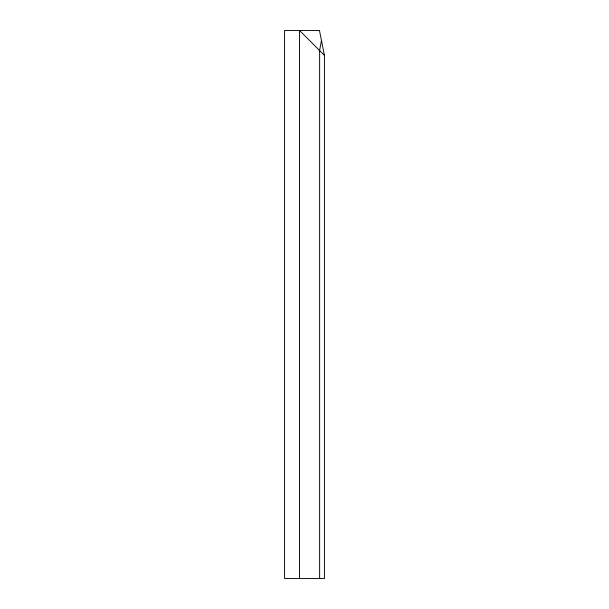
<?xml version="1.0" encoding="UTF-8"?>
<svg xmlns="http://www.w3.org/2000/svg" width="609" height="609" viewBox="0 0 609 609"><rect width="100%" height="100%" fill="white"/><g stroke="black" fill="none" stroke-linecap="round" stroke-linejoin="round"><path stroke-width="0.91" d="M321.461 40.498L319.618 50.555L319.618 578.55M324.43 55.366L319.451 30.45L284.57 30.45L284.57 578.55L324.43 578.55L324.43 55.366L299.514 30.45L299.514 578.55"/></g></svg>
